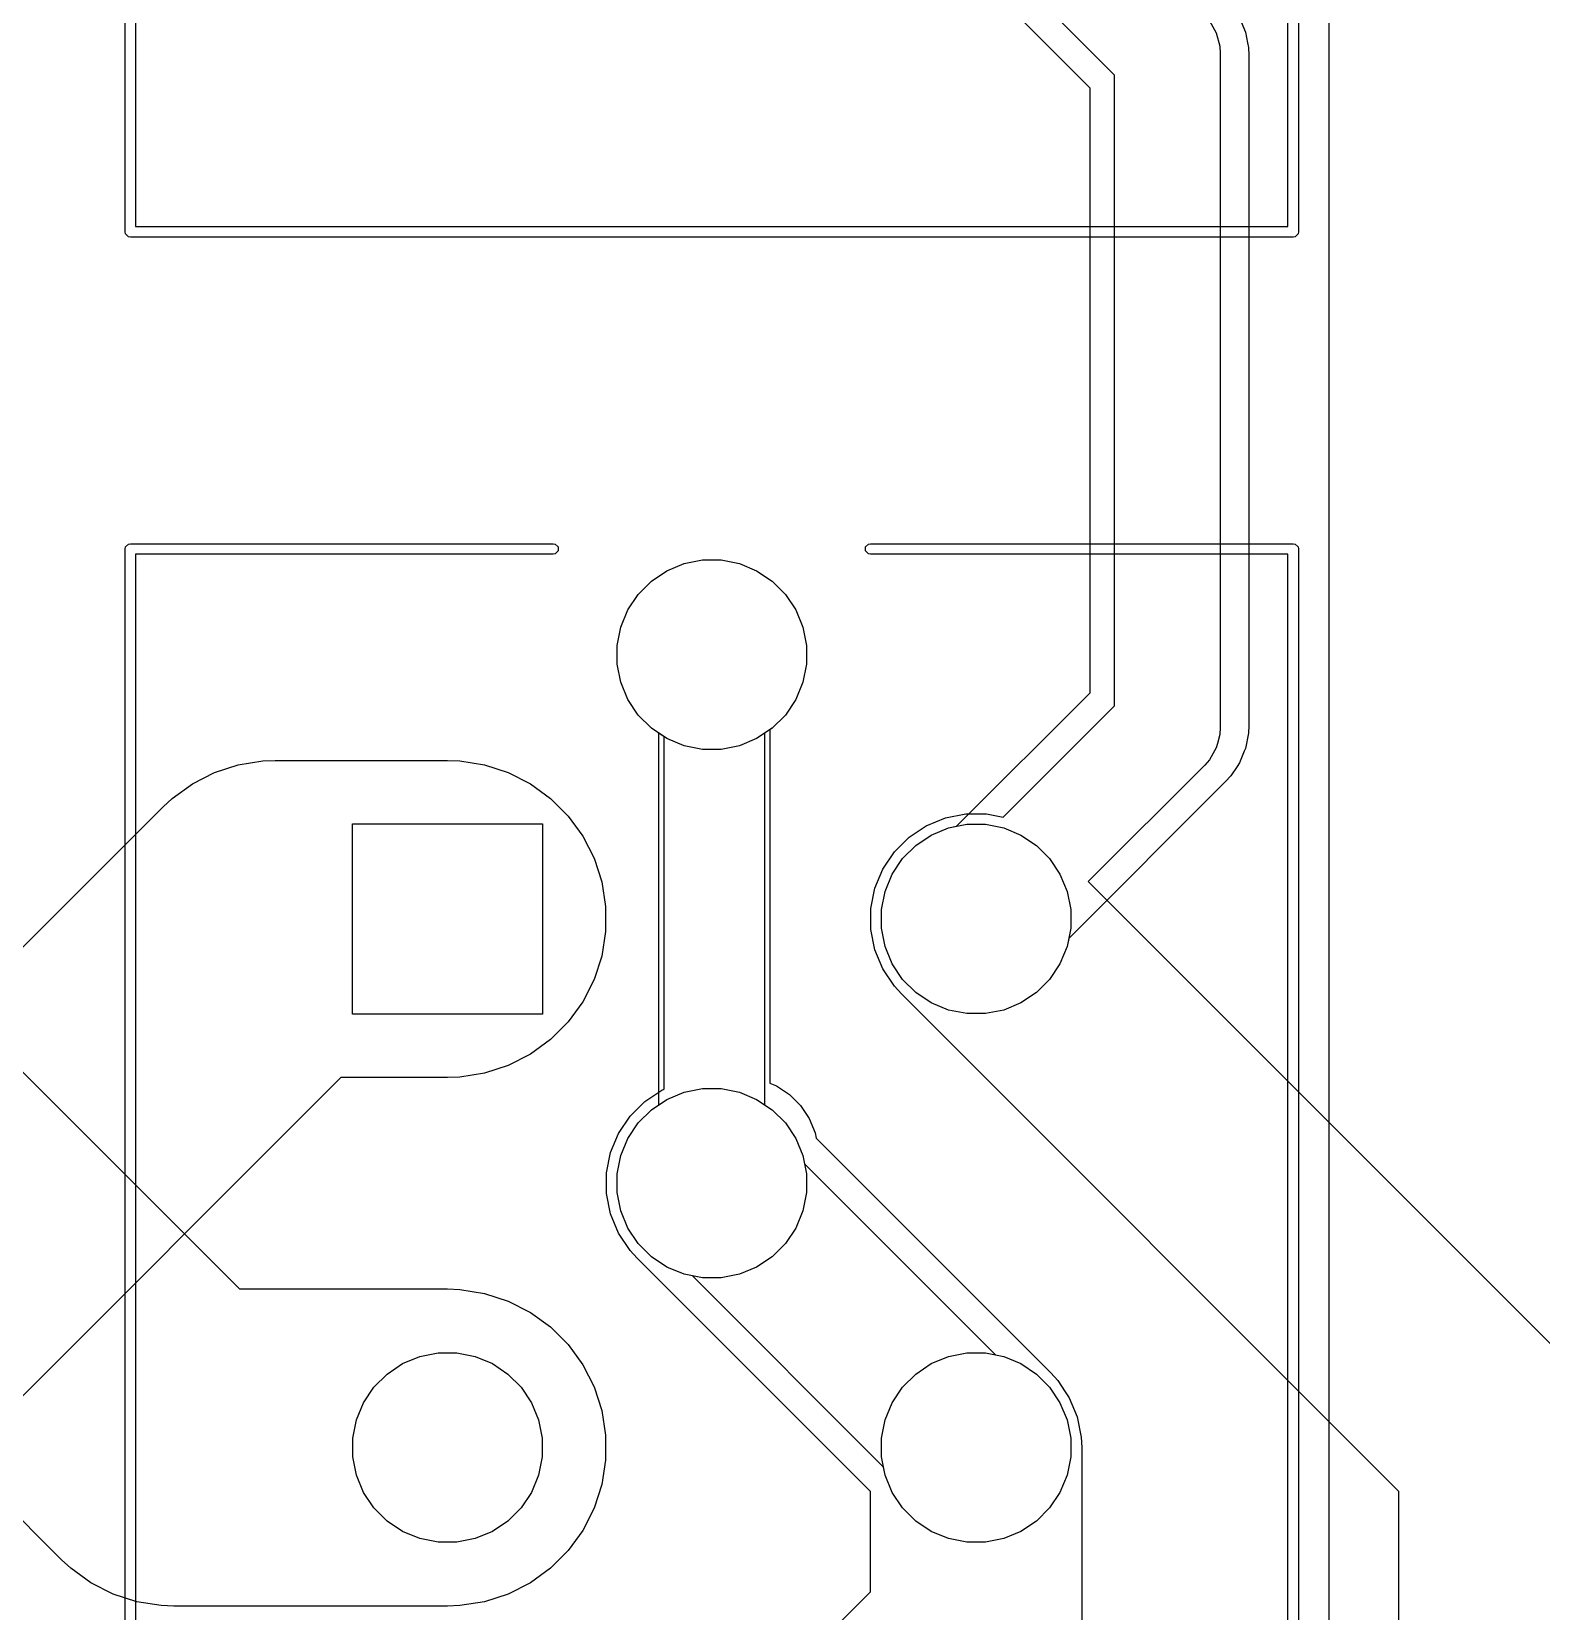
# Model space of a CAD drawing. Header units: inches. Extents: x 1.3 to 5.24, y -7.03 to -1.12.
# Drawn here: x 1.853 to 2.415, y -2.482 to -1.894 of the extents above; entities that cross this region are included whole.
import ezdxf

# ---------------------------------------------------------------- set-up
doc = ezdxf.new("R2010")
doc.units = ezdxf.units.IN
doc.header["$MEASUREMENT"] = 0
for name, color, linetype, true_color in [('B.Cu', 153, 'CONTINUOUS', 0x4d7fc4), ('B.Mask', 4, 'CONTINUOUS', 0x02ffee), ('F.Cu', 13, 'CONTINUOUS', 0xc83434), ('F.Mask', 201, 'CONTINUOUS', 0xd864ff), ('F.Silkscreen', 41, 'CONTINUOUS', 0xf2eda1), ('In1.Cu', 91, 'CONTINUOUS', 0x7fc87f), ('In2.Cu', 33, 'CONTINUOUS', 0xce7d2c)]:
    doc.layers.add(name, color=color, linetype=linetype, true_color=true_color)

msp = doc.modelspace()

# ---------------------------------------------------------------- linework, layer by layer
at = {"layer": 'B.Cu', "linetype": 'CONTINUOUS'}
for p, q in [((2.2563, -1.91012), (2.21149, -1.86532)), ((2.2916, -1.88999), (2.29417, -1.89444)), ((2.29417, -1.89444), (2.29417, -1.89444)), ((2.29417, -1.89444), (2.2955, -1.8994)), ((2.2955, -1.8994), (2.2955, -1.8994)), ((2.2955, -1.8994), (2.29567, -1.90197)), ((2.29567, -1.90197), (2.29567, -2.15315)), ((2.2563, -2.145), (2.2563, -1.91012)), ((2.0896, -2.09474), (2.09601, -2.09208)), ((2.09601, -2.09208), (2.10283, -2.09072)), ((2.10283, -2.09072), (2.10977, -2.09072)), ((2.10977, -2.09072), (2.11658, -2.09208)), ((2.11658, -2.09208), (2.123, -2.09474)), ((2.07891, -2.10351), (2.08382, -2.09859)), ((2.08382, -2.09859), (2.0896, -2.09474)), ((2.123, -2.09474), (2.12878, -2.09859)), ((2.12878, -2.09859), (2.13369, -2.10351)), ((2.07505, -2.10928), (2.07891, -2.10351)), ((2.13369, -2.10351), (2.13755, -2.10928)), ((2.07239, -2.1157), (2.07505, -2.10928)), ((2.13755, -2.10928), (2.14021, -2.1157)), ((2.07104, -2.12251), (2.07239, -2.1157)), ((2.14021, -2.1157), (2.14156, -2.12251)), ((2.07104, -2.12946), (2.07104, -2.12251)), ((2.14156, -2.12251), (2.14156, -2.12946)), ((2.07239, -2.13627), (2.07104, -2.12946)), ((2.14156, -2.12946), (2.14021, -2.13627)), ((2.07505, -2.14269), (2.07239, -2.13627)), ((2.14021, -2.13627), (2.13755, -2.14269)), ((2.07891, -2.14846), (2.07505, -2.14269)), ((2.13755, -2.14269), (2.13369, -2.14846)), ((2.21482, -2.18647), (2.2563, -2.145)), ((2.08382, -2.15337), (2.07891, -2.14846)), ((2.13369, -2.14846), (2.12878, -2.15337)), ((2.29567, -2.15315), (2.2955, -2.15572)), ((2.08661, -2.15524), (2.08382, -2.15337)), ((2.08661, -2.29358), (2.08661, -2.15524)), ((2.12878, -2.15337), (2.12598, -2.15524)), ((2.12598, -2.15524), (2.12598, -2.29358)), ((2.29461, -2.15906), (2.29417, -2.16068)), ((2.2955, -2.15572), (2.29461, -2.15906)), ((2.2955, -2.15572), (2.2955, -2.15572)), ((1.73268, -2.16451), (1.93037, -2.3622)), ((2.29417, -2.16068), (2.2916, -2.16513)), ((2.2899, -2.16707), (2.24648, -2.21049)), ((2.2916, -2.16513), (2.2899, -2.16707)), ((2.2916, -2.16513), (2.2916, -2.16513)), ((2.18617, -2.18969), (2.1933, -2.18673)), ((2.1933, -2.18673), (2.20087, -2.18523)), ((2.20087, -2.18523), (2.20858, -2.18523)), ((2.20858, -2.18523), (2.21482, -2.18647)), ((1.97244, -2.25984), (1.97244, -2.18898)), ((1.97244, -2.18898), (2.04331, -2.18898)), ((2.04331, -2.18898), (2.04331, -2.25984)), ((2.17429, -2.19943), (2.17975, -2.19398)), ((2.17975, -2.19398), (2.18617, -2.18969)), ((2.17, -2.20585), (2.17429, -2.19943)), ((2.16705, -2.21298), (2.17, -2.20585)), ((2.24648, -2.21049), (2.42941, -2.39342)), ((2.16554, -2.22055), (2.16705, -2.21298)), ((2.16554, -2.22827), (2.16554, -2.22055)), ((2.16705, -2.23584), (2.16554, -2.22827)), ((1.86415, -2.46302), (1.63186, -2.23073)), ((2.17, -2.24297), (2.16705, -2.23584)), ((2.17429, -2.24939), (2.17, -2.24297)), ((2.17689, -2.25225), (2.17429, -2.24939)), ((2.3622, -2.43757), (2.17689, -2.25225)), ((2.04331, -2.25984), (1.97244, -2.25984)), ((2.08382, -2.29544), (2.08661, -2.29358)), ((2.12598, -2.29358), (2.12878, -2.29544)), ((2.07505, -2.30613), (2.07891, -2.30036)), ((2.07891, -2.30036), (2.08382, -2.29544)), ((2.12878, -2.29544), (2.13369, -2.30036)), ((2.13369, -2.30036), (2.13755, -2.30613)), ((2.07239, -2.31255), (2.07505, -2.30613)), ((2.13755, -2.30613), (2.14021, -2.31255)), ((2.07104, -2.31936), (2.07239, -2.31255)), ((2.14021, -2.31255), (2.14081, -2.31559)), ((2.14081, -2.31559), (2.21197, -2.38675)), ((2.07104, -2.32631), (2.07104, -2.31936)), ((2.07239, -2.33312), (2.07104, -2.32631)), ((2.07505, -2.33954), (2.07239, -2.33312)), ((2.07891, -2.34531), (2.07505, -2.33954)), ((2.08382, -2.35022), (2.07891, -2.34531)), ((2.0896, -2.35408), (2.08382, -2.35022)), ((2.09601, -2.35674), (2.0896, -2.35408)), ((2.09905, -2.35735), (2.09601, -2.35674)), ((2.17021, -2.42851), (2.09905, -2.35735)), ((1.93037, -2.3622), (2.00787, -2.3622)), ((2.00787, -2.3622), (2.01251, -2.36239)), ((2.01251, -2.36239), (2.02166, -2.36384)), ((2.02166, -2.36384), (2.03047, -2.3667)), ((2.03047, -2.3667), (2.03873, -2.37091)), ((2.03873, -2.37091), (2.04623, -2.37635)), ((2.04623, -2.37635), (2.05278, -2.38291)), ((2.05278, -2.38291), (2.05823, -2.3904)), ((2.21197, -2.38675), (2.21501, -2.38735)), ((2.21501, -2.38735), (2.22143, -2.39001)), ((2.05823, -2.3904), (2.06243, -2.39866)), ((2.22143, -2.39001), (2.2272, -2.39387)), ((2.2272, -2.39387), (2.23211, -2.39878)), ((2.06243, -2.39866), (2.0653, -2.40747)), ((2.23211, -2.39878), (2.23597, -2.40456)), ((2.23597, -2.40456), (2.23863, -2.41097)), ((2.0653, -2.40747), (2.06675, -2.41663)), ((2.23863, -2.41097), (2.23999, -2.41779)), ((2.06675, -2.41663), (2.06675, -2.42589)), ((2.23999, -2.41779), (2.23999, -2.42473)), ((2.06675, -2.42589), (2.0653, -2.43505)), ((2.17082, -2.43155), (2.17021, -2.42851)), ((2.23999, -2.42473), (2.23863, -2.43155)), ((2.0653, -2.43505), (2.06243, -2.44386)), ((2.17348, -2.43796), (2.17082, -2.43155)), ((2.23863, -2.43155), (2.23597, -2.43796)), ((2.17733, -2.44374), (2.17348, -2.43796)), ((2.23597, -2.43796), (2.23211, -2.44374)), ((2.3622, -2.56243), (2.3622, -2.43757)), ((2.06243, -2.44386), (2.05823, -2.45212)), ((2.18225, -2.44865), (2.17733, -2.44374)), ((2.23211, -2.44374), (2.2272, -2.44865)), ((2.05823, -2.45212), (2.05278, -2.45961)), ((2.18802, -2.45251), (2.18225, -2.44865)), ((2.19444, -2.45517), (2.18802, -2.45251)), ((2.22143, -2.45251), (2.21501, -2.45517)), ((2.2272, -2.44865), (2.22143, -2.45251)), ((2.20125, -2.45652), (2.19444, -2.45517)), ((2.2082, -2.45652), (2.20125, -2.45652)), ((2.21501, -2.45517), (2.2082, -2.45652)), ((1.86755, -2.46617), (1.86415, -2.46302)), ((2.05278, -2.45961), (2.04623, -2.46617)), ((1.87505, -2.47161), (1.86755, -2.46617)), ((2.04623, -2.46617), (2.03873, -2.47161)), ((1.88331, -2.47582), (1.87505, -2.47161)), ((1.89212, -2.47868), (1.88331, -2.47582)), ((2.03047, -2.47582), (2.02166, -2.47868)), ((2.03873, -2.47161), (2.03047, -2.47582)), ((1.90127, -2.48013), (1.89212, -2.47868)), ((1.90591, -2.48031), (1.90127, -2.48013)), ((2.00787, -2.48031), (1.90591, -2.48031)), ((2.01251, -2.48013), (2.00787, -2.48031)), ((2.02166, -2.47868), (2.01251, -2.48013))]:
    msp.add_line(p, q, dxfattribs=at)
at = {"layer": 'B.Mask', "linetype": 'CONTINUOUS'}
for p, q in [((2.0896, -2.09474), (2.09601, -2.09208)), ((2.09601, -2.09208), (2.10283, -2.09072)), ((2.10283, -2.09072), (2.10977, -2.09072)), ((2.10977, -2.09072), (2.11658, -2.09208)), ((2.11658, -2.09208), (2.123, -2.09474)), ((2.07891, -2.10351), (2.08382, -2.09859)), ((2.08382, -2.09859), (2.0896, -2.09474)), ((2.123, -2.09474), (2.12878, -2.09859)), ((2.12878, -2.09859), (2.13369, -2.10351)), ((2.07505, -2.10928), (2.07891, -2.10351)), ((2.13369, -2.10351), (2.13755, -2.10928)), ((2.07239, -2.1157), (2.07505, -2.10928)), ((2.13755, -2.10928), (2.14021, -2.1157)), ((2.07104, -2.12251), (2.07239, -2.1157)), ((2.14021, -2.1157), (2.14156, -2.12251)), ((2.07104, -2.12946), (2.07104, -2.12251)), ((2.14156, -2.12251), (2.14156, -2.12946)), ((2.07239, -2.13627), (2.07104, -2.12946)), ((2.14156, -2.12946), (2.14021, -2.13627)), ((2.07505, -2.14269), (2.07239, -2.13627)), ((2.14021, -2.13627), (2.13755, -2.14269)), ((2.07891, -2.14846), (2.07505, -2.14269)), ((2.13755, -2.14269), (2.13369, -2.14846)), ((2.08382, -2.15337), (2.07891, -2.14846)), ((2.13369, -2.14846), (2.12878, -2.15337)), ((2.0896, -2.15723), (2.08382, -2.15337)), ((2.09601, -2.15989), (2.0896, -2.15723)), ((2.123, -2.15723), (2.11658, -2.15989)), ((2.12878, -2.15337), (2.123, -2.15723)), ((2.10283, -2.16125), (2.09601, -2.15989)), ((2.10977, -2.16125), (2.10283, -2.16125)), ((2.11658, -2.15989), (2.10977, -2.16125)), ((1.97244, -2.25984), (1.97244, -2.18898)), ((1.97244, -2.18898), (2.04331, -2.18898)), ((2.04331, -2.18898), (2.04331, -2.25984)), ((2.18225, -2.19702), (2.18802, -2.19316)), ((2.18802, -2.19316), (2.19444, -2.1905)), ((2.19444, -2.1905), (2.20125, -2.18915)), ((2.20125, -2.18915), (2.2082, -2.18915)), ((2.2082, -2.18915), (2.21501, -2.1905)), ((2.21501, -2.1905), (2.22143, -2.19316)), ((2.22143, -2.19316), (2.2272, -2.19702)), ((2.17733, -2.20193), (2.18225, -2.19702)), ((2.2272, -2.19702), (2.23211, -2.20193)), ((2.17348, -2.20771), (2.17733, -2.20193)), ((2.23211, -2.20193), (2.23597, -2.20771)), ((2.17082, -2.21412), (2.17348, -2.20771)), ((2.23597, -2.20771), (2.23863, -2.21412)), ((2.16946, -2.22094), (2.17082, -2.21412)), ((2.23863, -2.21412), (2.23999, -2.22094)), ((2.16946, -2.22788), (2.16946, -2.22094)), ((2.23999, -2.22094), (2.23999, -2.22788)), ((2.17082, -2.2347), (2.16946, -2.22788)), ((2.23999, -2.22788), (2.23863, -2.2347)), ((2.17348, -2.24111), (2.17082, -2.2347)), ((2.23863, -2.2347), (2.23597, -2.24111)), ((2.17733, -2.24689), (2.17348, -2.24111)), ((2.23597, -2.24111), (2.23211, -2.24689)), ((2.18225, -2.2518), (2.17733, -2.24689)), ((2.23211, -2.24689), (2.2272, -2.2518)), ((2.18802, -2.25566), (2.18225, -2.2518)), ((2.2272, -2.2518), (2.22143, -2.25566)), ((2.19444, -2.25832), (2.18802, -2.25566)), ((2.20125, -2.25967), (2.19444, -2.25832)), ((2.21501, -2.25832), (2.2082, -2.25967)), ((2.22143, -2.25566), (2.21501, -2.25832)), ((2.04331, -2.25984), (1.97244, -2.25984)), ((2.2082, -2.25967), (2.20125, -2.25967)), ((2.09601, -2.28893), (2.10283, -2.28757)), ((2.10283, -2.28757), (2.10977, -2.28757)), ((2.10977, -2.28757), (2.11658, -2.28893)), ((2.08382, -2.29544), (2.0896, -2.29159)), ((2.0896, -2.29159), (2.09601, -2.28893)), ((2.11658, -2.28893), (2.123, -2.29159)), ((2.123, -2.29159), (2.12878, -2.29544)), ((2.07505, -2.30613), (2.07891, -2.30036)), ((2.07891, -2.30036), (2.08382, -2.29544)), ((2.12878, -2.29544), (2.13369, -2.30036)), ((2.13369, -2.30036), (2.13755, -2.30613)), ((2.07239, -2.31255), (2.07505, -2.30613)), ((2.13755, -2.30613), (2.14021, -2.31255)), ((2.07104, -2.31936), (2.07239, -2.31255)), ((2.14021, -2.31255), (2.14156, -2.31936)), ((2.07104, -2.32631), (2.07104, -2.31936)), ((2.14156, -2.31936), (2.14156, -2.32631)), ((2.07239, -2.33312), (2.07104, -2.32631)), ((2.14156, -2.32631), (2.14021, -2.33312)), ((2.07505, -2.33954), (2.07239, -2.33312)), ((2.14021, -2.33312), (2.13755, -2.33954)), ((2.07891, -2.34531), (2.07505, -2.33954)), ((2.13755, -2.33954), (2.13369, -2.34531)), ((2.08382, -2.35022), (2.07891, -2.34531)), ((2.13369, -2.34531), (2.12878, -2.35022)), ((2.0896, -2.35408), (2.08382, -2.35022)), ((2.12878, -2.35022), (2.123, -2.35408)), ((2.09601, -2.35674), (2.0896, -2.35408)), ((2.10283, -2.3581), (2.09601, -2.35674)), ((2.10977, -2.3581), (2.10283, -2.3581)), ((2.11658, -2.35674), (2.10977, -2.3581)), ((2.123, -2.35408), (2.11658, -2.35674)), ((1.99117, -2.39001), (1.99759, -2.38735)), ((1.99759, -2.38735), (2.0044, -2.386)), ((2.0044, -2.386), (2.01135, -2.386)), ((2.01135, -2.386), (2.01816, -2.38735)), ((2.01816, -2.38735), (2.02458, -2.39001)), ((2.18802, -2.39001), (2.19444, -2.38735)), ((2.19444, -2.38735), (2.20125, -2.386)), ((2.20125, -2.386), (2.2082, -2.386)), ((2.2082, -2.386), (2.21501, -2.38735)), ((2.21501, -2.38735), (2.22143, -2.39001)), ((1.98048, -2.39878), (1.9854, -2.39387)), ((1.9854, -2.39387), (1.99117, -2.39001)), ((2.02458, -2.39001), (2.03035, -2.39387)), ((2.03035, -2.39387), (2.03526, -2.39878)), ((2.17733, -2.39878), (2.18225, -2.39387)), ((2.18225, -2.39387), (2.18802, -2.39001)), ((2.22143, -2.39001), (2.2272, -2.39387)), ((2.2272, -2.39387), (2.23211, -2.39878)), ((1.97662, -2.40456), (1.98048, -2.39878)), ((2.03526, -2.39878), (2.03912, -2.40456)), ((2.17348, -2.40456), (2.17733, -2.39878)), ((2.23211, -2.39878), (2.23597, -2.40456)), ((1.97397, -2.41097), (1.97662, -2.40456)), ((2.03912, -2.40456), (2.04178, -2.41097)), ((2.17082, -2.41097), (2.17348, -2.40456)), ((2.23597, -2.40456), (2.23863, -2.41097)), ((1.97261, -2.41779), (1.97397, -2.41097)), ((2.04178, -2.41097), (2.04314, -2.41779)), ((2.16946, -2.41779), (2.17082, -2.41097)), ((2.23863, -2.41097), (2.23999, -2.41779)), ((1.97261, -2.42473), (1.97261, -2.41779)), ((2.04314, -2.41779), (2.04314, -2.42473)), ((2.16946, -2.42473), (2.16946, -2.41779)), ((2.23999, -2.41779), (2.23999, -2.42473)), ((1.97397, -2.43155), (1.97261, -2.42473)), ((2.04314, -2.42473), (2.04178, -2.43155)), ((2.17082, -2.43155), (2.16946, -2.42473)), ((2.23999, -2.42473), (2.23863, -2.43155)), ((1.97662, -2.43796), (1.97397, -2.43155)), ((2.04178, -2.43155), (2.03912, -2.43796)), ((2.17348, -2.43796), (2.17082, -2.43155)), ((2.23863, -2.43155), (2.23597, -2.43796)), ((1.98048, -2.44374), (1.97662, -2.43796)), ((2.03912, -2.43796), (2.03526, -2.44374)), ((2.17733, -2.44374), (2.17348, -2.43796)), ((2.23597, -2.43796), (2.23211, -2.44374)), ((1.9854, -2.44865), (1.98048, -2.44374)), ((2.03526, -2.44374), (2.03035, -2.44865)), ((2.18225, -2.44865), (2.17733, -2.44374)), ((2.23211, -2.44374), (2.2272, -2.44865)), ((1.99117, -2.45251), (1.9854, -2.44865)), ((1.99759, -2.45517), (1.99117, -2.45251)), ((2.02458, -2.45251), (2.01816, -2.45517)), ((2.03035, -2.44865), (2.02458, -2.45251)), ((2.18802, -2.45251), (2.18225, -2.44865)), ((2.19444, -2.45517), (2.18802, -2.45251)), ((2.22143, -2.45251), (2.21501, -2.45517)), ((2.2272, -2.44865), (2.22143, -2.45251)), ((2.0044, -2.45652), (1.99759, -2.45517)), ((2.01135, -2.45652), (2.0044, -2.45652)), ((2.01816, -2.45517), (2.01135, -2.45652)), ((2.20125, -2.45652), (2.19444, -2.45517)), ((2.2082, -2.45652), (2.20125, -2.45652)), ((2.21501, -2.45517), (2.2082, -2.45652))]:
    msp.add_line(p, q, dxfattribs=at)
at = {"layer": 'F.Cu', "linetype": 'CONTINUOUS'}
for p, q in [((2.33622, -2.74449), (2.33622, -1.84887)), ((2.24724, -1.91499), (2.19748, -1.86522)), ((2.30281, -1.88884), (2.30503, -1.89418)), ((2.30503, -1.89418), (2.30582, -1.89817)), ((2.30582, -1.89817), (2.30616, -1.89986)), ((2.30616, -1.89986), (2.3063, -1.90276)), ((2.3063, -1.90276), (2.3063, -2.00945)), ((2.24724, -2.00945), (2.24724, -1.91499)), ((2.24724, -2.14013), (2.24724, -2.00945)), ((2.3063, -2.00945), (2.3063, -2.15236)), ((2.0896, -2.09474), (2.09601, -2.09208)), ((2.09601, -2.09208), (2.10283, -2.09072)), ((2.10283, -2.09072), (2.10977, -2.09072)), ((2.10977, -2.09072), (2.11658, -2.09208)), ((2.11658, -2.09208), (2.123, -2.09474)), ((2.07891, -2.10351), (2.08382, -2.09859)), ((2.08382, -2.09859), (2.0896, -2.09474)), ((2.123, -2.09474), (2.12878, -2.09859)), ((2.12878, -2.09859), (2.13369, -2.10351)), ((2.07505, -2.10928), (2.07891, -2.10351)), ((2.13369, -2.10351), (2.13755, -2.10928)), ((2.07239, -2.1157), (2.07505, -2.10928)), ((2.13755, -2.10928), (2.14021, -2.1157)), ((2.07104, -2.12251), (2.07239, -2.1157)), ((2.14021, -2.1157), (2.14156, -2.12251)), ((2.07104, -2.12946), (2.07104, -2.12251)), ((2.14156, -2.12251), (2.14156, -2.12946)), ((2.07239, -2.13627), (2.07104, -2.12946)), ((2.14156, -2.12946), (2.14021, -2.13627)), ((2.07505, -2.14269), (2.07239, -2.13627)), ((2.14021, -2.13627), (2.13755, -2.14269)), ((2.19748, -2.1899), (2.24724, -2.14013)), ((2.07891, -2.14846), (2.07505, -2.14269)), ((2.13755, -2.14269), (2.13369, -2.14846)), ((2.08382, -2.15337), (2.07891, -2.14846)), ((2.13369, -2.14846), (2.12878, -2.15337)), ((2.3063, -2.15236), (2.30616, -2.15526)), ((2.08858, -2.15656), (2.08382, -2.15337)), ((2.08858, -2.23189), (2.08858, -2.15656)), ((2.12878, -2.15337), (2.12795, -2.15393)), ((2.12795, -2.15393), (2.12795, -2.23189)), ((2.30616, -2.15526), (2.30503, -2.16093)), ((2.30462, -2.16192), (2.30281, -2.16628)), ((2.30503, -2.16093), (2.30462, -2.16192)), ((1.91284, -2.17406), (1.9211, -2.16985)), ((1.9211, -2.16985), (1.92991, -2.16699)), ((1.92991, -2.16699), (1.93907, -2.16554)), ((1.93907, -2.16554), (1.9437, -2.16535)), ((1.9437, -2.16535), (2.00787, -2.16535)), ((2.00787, -2.16535), (2.01251, -2.16554)), ((2.01251, -2.16554), (2.02166, -2.16699)), ((2.02166, -2.16699), (2.03047, -2.16985)), ((2.03047, -2.16985), (2.03873, -2.17406)), ((2.30191, -2.16763), (2.2996, -2.17109)), ((2.30281, -2.16628), (2.30191, -2.16763)), ((1.90535, -2.1795), (1.91284, -2.17406)), ((2.03873, -2.17406), (2.04623, -2.1795)), ((2.29765, -2.17324), (2.23924, -2.23166)), ((2.2996, -2.17109), (2.29765, -2.17324)), ((1.69896, -2.38563), (1.90194, -2.18265)), ((1.90194, -2.18265), (1.90535, -2.1795)), ((2.04623, -2.1795), (2.05278, -2.18606)), ((2.05278, -2.18606), (2.05823, -2.19355)), ((2.05823, -2.19355), (2.06243, -2.20181)), ((2.18225, -2.19702), (2.18802, -2.19316)), ((2.18802, -2.19316), (2.19444, -2.1905)), ((2.19444, -2.1905), (2.19748, -2.1899)), ((2.17733, -2.20193), (2.18225, -2.19702)), ((2.06243, -2.20181), (2.0653, -2.21062)), ((2.17348, -2.20771), (2.17733, -2.20193)), ((2.0653, -2.21062), (2.06675, -2.21978)), ((2.17082, -2.21412), (2.17348, -2.20771)), ((2.16946, -2.22094), (2.17082, -2.21412)), ((2.06675, -2.21978), (2.06675, -2.22904)), ((2.16946, -2.22788), (2.16946, -2.22094)), ((2.06675, -2.22904), (2.0653, -2.2382)), ((2.17082, -2.2347), (2.16946, -2.22788)), ((2.08858, -2.28776), (2.08858, -2.23189)), ((2.12795, -2.23189), (2.12795, -2.28552)), ((2.17348, -2.24111), (2.17082, -2.2347)), ((2.23863, -2.2347), (2.23597, -2.24111)), ((2.23924, -2.23166), (2.23863, -2.2347)), ((2.0653, -2.2382), (2.06243, -2.24701)), ((2.17733, -2.24689), (2.17348, -2.24111)), ((2.23597, -2.24111), (2.23211, -2.24689)), ((2.06243, -2.24701), (2.05823, -2.25527)), ((2.18225, -2.2518), (2.17733, -2.24689)), ((2.23211, -2.24689), (2.2272, -2.2518)), ((2.18802, -2.25566), (2.18225, -2.2518)), ((2.2272, -2.2518), (2.22143, -2.25566)), ((2.05823, -2.25527), (2.05278, -2.26276)), ((2.19444, -2.25832), (2.18802, -2.25566)), ((2.20125, -2.25967), (2.19444, -2.25832)), ((2.21501, -2.25832), (2.2082, -2.25967)), ((2.22143, -2.25566), (2.21501, -2.25832)), ((2.05278, -2.26276), (2.04623, -2.26932)), ((2.2082, -2.25967), (2.20125, -2.25967)), ((2.04623, -2.26932), (2.03873, -2.27476)), ((2.03873, -2.27476), (2.03047, -2.27897)), ((2.02166, -2.28183), (2.01251, -2.28328)), ((2.03047, -2.27897), (2.02166, -2.28183)), ((1.96816, -2.28346), (1.79094, -2.46068)), ((2.00787, -2.28346), (1.96816, -2.28346)), ((2.01251, -2.28328), (2.00787, -2.28346)), ((2.08132, -2.2924), (2.08774, -2.28811)), ((2.08774, -2.28811), (2.08858, -2.28776)), ((2.12795, -2.28552), (2.13045, -2.28656)), ((2.13045, -2.28656), (2.13527, -2.28977)), ((2.07587, -2.29786), (2.08132, -2.2924)), ((2.13527, -2.28977), (2.13936, -2.29387)), ((2.13936, -2.29387), (2.14258, -2.29868)), ((2.07158, -2.30428), (2.07587, -2.29786)), ((2.14258, -2.29868), (2.14479, -2.30403)), ((2.06862, -2.31141), (2.07158, -2.30428)), ((2.14479, -2.30403), (2.14519, -2.30605)), ((2.14519, -2.30605), (2.18906, -2.34992)), ((2.06712, -2.31898), (2.06862, -2.31141)), ((2.06712, -2.32669), (2.06712, -2.31898)), ((2.06862, -2.33426), (2.06712, -2.32669)), ((2.07158, -2.34139), (2.06862, -2.33426)), ((2.07587, -2.34781), (2.07158, -2.34139)), ((2.07846, -2.35067), (2.07587, -2.34781)), ((2.13338, -2.40559), (2.07846, -2.35067)), ((2.18906, -2.34992), (2.23256, -2.39342)), ((1.99117, -2.39001), (1.99759, -2.38735)), ((1.99759, -2.38735), (2.0044, -2.386)), ((2.0044, -2.386), (2.01135, -2.386)), ((2.01135, -2.386), (2.01816, -2.38735)), ((2.01816, -2.38735), (2.02458, -2.39001)), ((1.98048, -2.39878), (1.9854, -2.39387)), ((1.9854, -2.39387), (1.99117, -2.39001)), ((2.02458, -2.39001), (2.03035, -2.39387)), ((2.03035, -2.39387), (2.03526, -2.39878)), ((2.23256, -2.39342), (2.23516, -2.39628)), ((1.97662, -2.40456), (1.98048, -2.39878)), ((2.03526, -2.39878), (2.03912, -2.40456)), ((2.23516, -2.39628), (2.23794, -2.40045)), ((1.97397, -2.41097), (1.97662, -2.40456)), ((2.03912, -2.40456), (2.04178, -2.41097)), ((2.16535, -2.43757), (2.13338, -2.40559)), ((2.23794, -2.40045), (2.23945, -2.4027)), ((2.23945, -2.4027), (2.2424, -2.40983)), ((1.97261, -2.41779), (1.97397, -2.41097)), ((2.04178, -2.41097), (2.04314, -2.41779)), ((2.2424, -2.40983), (2.2439, -2.4174)), ((1.97261, -2.42473), (1.97261, -2.41779)), ((2.04314, -2.41779), (2.04314, -2.42473)), ((2.2439, -2.4174), (2.24409, -2.42126)), ((2.24409, -2.42126), (2.24409, -2.49134)), ((1.97397, -2.43155), (1.97261, -2.42473)), ((2.04314, -2.42473), (2.04178, -2.43155)), ((1.97662, -2.43796), (1.97397, -2.43155)), ((2.04178, -2.43155), (2.03912, -2.43796)), ((1.98048, -2.44374), (1.97662, -2.43796)), ((2.03912, -2.43796), (2.03526, -2.44374)), ((2.16535, -2.47503), (2.16535, -2.43757)), ((1.9854, -2.44865), (1.98048, -2.44374)), ((2.03526, -2.44374), (2.03035, -2.44865)), ((1.99117, -2.45251), (1.9854, -2.44865)), ((1.99759, -2.45517), (1.99117, -2.45251)), ((2.02458, -2.45251), (2.01816, -2.45517)), ((2.03035, -2.44865), (2.02458, -2.45251)), ((2.0044, -2.45652), (1.99759, -2.45517)), ((2.01135, -2.45652), (2.0044, -2.45652)), ((2.01816, -2.45517), (2.01135, -2.45652)), ((1.96204, -2.67835), (2.16535, -2.47503))]:
    msp.add_line(p, q, dxfattribs=at)
at = {"layer": 'F.Mask', "linetype": 'CONTINUOUS'}
for p, q in [((2.0896, -2.09474), (2.09601, -2.09208)), ((2.09601, -2.09208), (2.10283, -2.09072)), ((2.10283, -2.09072), (2.10977, -2.09072)), ((2.10977, -2.09072), (2.11658, -2.09208)), ((2.11658, -2.09208), (2.123, -2.09474)), ((2.07891, -2.10351), (2.08382, -2.09859)), ((2.08382, -2.09859), (2.0896, -2.09474)), ((2.123, -2.09474), (2.12878, -2.09859)), ((2.12878, -2.09859), (2.13369, -2.10351)), ((2.07505, -2.10928), (2.07891, -2.10351)), ((2.13369, -2.10351), (2.13755, -2.10928)), ((2.07239, -2.1157), (2.07505, -2.10928)), ((2.13755, -2.10928), (2.14021, -2.1157)), ((2.07104, -2.12251), (2.07239, -2.1157)), ((2.14021, -2.1157), (2.14156, -2.12251)), ((2.07104, -2.12946), (2.07104, -2.12251)), ((2.14156, -2.12251), (2.14156, -2.12946)), ((2.07239, -2.13627), (2.07104, -2.12946)), ((2.14156, -2.12946), (2.14021, -2.13627)), ((2.07505, -2.14269), (2.07239, -2.13627)), ((2.14021, -2.13627), (2.13755, -2.14269)), ((2.07891, -2.14846), (2.07505, -2.14269)), ((2.13755, -2.14269), (2.13369, -2.14846)), ((2.08382, -2.15337), (2.07891, -2.14846)), ((2.13369, -2.14846), (2.12878, -2.15337)), ((2.0896, -2.15723), (2.08382, -2.15337)), ((2.09601, -2.15989), (2.0896, -2.15723)), ((2.123, -2.15723), (2.11658, -2.15989)), ((2.12878, -2.15337), (2.123, -2.15723)), ((2.10283, -2.16125), (2.09601, -2.15989)), ((2.10977, -2.16125), (2.10283, -2.16125)), ((2.11658, -2.15989), (2.10977, -2.16125)), ((1.97244, -2.25984), (1.97244, -2.18898)), ((1.97244, -2.18898), (2.04331, -2.18898)), ((2.04331, -2.18898), (2.04331, -2.25984)), ((2.18225, -2.19702), (2.18802, -2.19316)), ((2.18802, -2.19316), (2.19444, -2.1905)), ((2.19444, -2.1905), (2.20125, -2.18915)), ((2.20125, -2.18915), (2.2082, -2.18915)), ((2.2082, -2.18915), (2.21501, -2.1905)), ((2.21501, -2.1905), (2.22143, -2.19316)), ((2.22143, -2.19316), (2.2272, -2.19702)), ((2.17733, -2.20193), (2.18225, -2.19702)), ((2.2272, -2.19702), (2.23211, -2.20193)), ((2.17348, -2.20771), (2.17733, -2.20193)), ((2.23211, -2.20193), (2.23597, -2.20771)), ((2.17082, -2.21412), (2.17348, -2.20771)), ((2.23597, -2.20771), (2.23863, -2.21412)), ((2.16946, -2.22094), (2.17082, -2.21412)), ((2.23863, -2.21412), (2.23999, -2.22094)), ((2.16946, -2.22788), (2.16946, -2.22094)), ((2.23999, -2.22094), (2.23999, -2.22788)), ((2.17082, -2.2347), (2.16946, -2.22788)), ((2.23999, -2.22788), (2.23863, -2.2347)), ((2.17348, -2.24111), (2.17082, -2.2347)), ((2.23863, -2.2347), (2.23597, -2.24111)), ((2.17733, -2.24689), (2.17348, -2.24111)), ((2.23597, -2.24111), (2.23211, -2.24689)), ((2.18225, -2.2518), (2.17733, -2.24689)), ((2.23211, -2.24689), (2.2272, -2.2518)), ((2.18802, -2.25566), (2.18225, -2.2518)), ((2.2272, -2.2518), (2.22143, -2.25566)), ((2.19444, -2.25832), (2.18802, -2.25566)), ((2.20125, -2.25967), (2.19444, -2.25832)), ((2.21501, -2.25832), (2.2082, -2.25967)), ((2.22143, -2.25566), (2.21501, -2.25832)), ((2.04331, -2.25984), (1.97244, -2.25984)), ((2.2082, -2.25967), (2.20125, -2.25967)), ((2.09601, -2.28893), (2.10283, -2.28757)), ((2.10283, -2.28757), (2.10977, -2.28757)), ((2.10977, -2.28757), (2.11658, -2.28893)), ((2.08382, -2.29544), (2.0896, -2.29159)), ((2.0896, -2.29159), (2.09601, -2.28893)), ((2.11658, -2.28893), (2.123, -2.29159)), ((2.123, -2.29159), (2.12878, -2.29544)), ((2.07505, -2.30613), (2.07891, -2.30036)), ((2.07891, -2.30036), (2.08382, -2.29544)), ((2.12878, -2.29544), (2.13369, -2.30036)), ((2.13369, -2.30036), (2.13755, -2.30613)), ((2.07239, -2.31255), (2.07505, -2.30613)), ((2.13755, -2.30613), (2.14021, -2.31255)), ((2.07104, -2.31936), (2.07239, -2.31255)), ((2.14021, -2.31255), (2.14156, -2.31936)), ((2.07104, -2.32631), (2.07104, -2.31936)), ((2.14156, -2.31936), (2.14156, -2.32631)), ((2.07239, -2.33312), (2.07104, -2.32631)), ((2.14156, -2.32631), (2.14021, -2.33312)), ((2.07505, -2.33954), (2.07239, -2.33312)), ((2.14021, -2.33312), (2.13755, -2.33954)), ((2.07891, -2.34531), (2.07505, -2.33954)), ((2.13755, -2.33954), (2.13369, -2.34531)), ((2.08382, -2.35022), (2.07891, -2.34531)), ((2.13369, -2.34531), (2.12878, -2.35022)), ((2.0896, -2.35408), (2.08382, -2.35022)), ((2.12878, -2.35022), (2.123, -2.35408)), ((2.09601, -2.35674), (2.0896, -2.35408)), ((2.10283, -2.3581), (2.09601, -2.35674)), ((2.10977, -2.3581), (2.10283, -2.3581)), ((2.11658, -2.35674), (2.10977, -2.3581)), ((2.123, -2.35408), (2.11658, -2.35674)), ((1.99117, -2.39001), (1.99759, -2.38735)), ((1.99759, -2.38735), (2.0044, -2.386)), ((2.0044, -2.386), (2.01135, -2.386)), ((2.01135, -2.386), (2.01816, -2.38735)), ((2.01816, -2.38735), (2.02458, -2.39001)), ((2.18802, -2.39001), (2.19444, -2.38735)), ((2.19444, -2.38735), (2.20125, -2.386)), ((2.20125, -2.386), (2.2082, -2.386)), ((2.2082, -2.386), (2.21501, -2.38735)), ((2.21501, -2.38735), (2.22143, -2.39001)), ((1.98048, -2.39878), (1.9854, -2.39387)), ((1.9854, -2.39387), (1.99117, -2.39001)), ((2.02458, -2.39001), (2.03035, -2.39387)), ((2.03035, -2.39387), (2.03526, -2.39878)), ((2.17733, -2.39878), (2.18225, -2.39387)), ((2.18225, -2.39387), (2.18802, -2.39001)), ((2.22143, -2.39001), (2.2272, -2.39387)), ((2.2272, -2.39387), (2.23211, -2.39878)), ((1.97662, -2.40456), (1.98048, -2.39878)), ((2.03526, -2.39878), (2.03912, -2.40456)), ((2.17348, -2.40456), (2.17733, -2.39878)), ((2.23211, -2.39878), (2.23597, -2.40456)), ((1.97397, -2.41097), (1.97662, -2.40456)), ((2.03912, -2.40456), (2.04178, -2.41097)), ((2.17082, -2.41097), (2.17348, -2.40456)), ((2.23597, -2.40456), (2.23863, -2.41097)), ((1.97261, -2.41779), (1.97397, -2.41097)), ((2.04178, -2.41097), (2.04314, -2.41779)), ((2.16946, -2.41779), (2.17082, -2.41097)), ((2.23863, -2.41097), (2.23999, -2.41779)), ((1.97261, -2.42473), (1.97261, -2.41779)), ((2.04314, -2.41779), (2.04314, -2.42473)), ((2.16946, -2.42473), (2.16946, -2.41779)), ((2.23999, -2.41779), (2.23999, -2.42473)), ((1.97397, -2.43155), (1.97261, -2.42473)), ((2.04314, -2.42473), (2.04178, -2.43155)), ((2.17082, -2.43155), (2.16946, -2.42473)), ((2.23999, -2.42473), (2.23863, -2.43155)), ((1.97662, -2.43796), (1.97397, -2.43155)), ((2.04178, -2.43155), (2.03912, -2.43796)), ((2.17348, -2.43796), (2.17082, -2.43155)), ((2.23863, -2.43155), (2.23597, -2.43796)), ((1.98048, -2.44374), (1.97662, -2.43796)), ((2.03912, -2.43796), (2.03526, -2.44374)), ((2.17733, -2.44374), (2.17348, -2.43796)), ((2.23597, -2.43796), (2.23211, -2.44374)), ((1.9854, -2.44865), (1.98048, -2.44374)), ((2.03526, -2.44374), (2.03035, -2.44865)), ((2.18225, -2.44865), (2.17733, -2.44374)), ((2.23211, -2.44374), (2.2272, -2.44865)), ((1.99117, -2.45251), (1.9854, -2.44865)), ((1.99759, -2.45517), (1.99117, -2.45251)), ((2.02458, -2.45251), (2.01816, -2.45517)), ((2.03035, -2.44865), (2.02458, -2.45251)), ((2.18802, -2.45251), (2.18225, -2.44865)), ((2.19444, -2.45517), (2.18802, -2.45251)), ((2.22143, -2.45251), (2.21501, -2.45517)), ((2.2272, -2.44865), (2.22143, -2.45251)), ((2.0044, -2.45652), (1.99759, -2.45517)), ((2.01135, -2.45652), (2.0044, -2.45652)), ((2.01816, -2.45517), (2.01135, -2.45652)), ((2.20125, -2.45652), (2.19444, -2.45517)), ((2.2082, -2.45652), (2.20125, -2.45652)), ((2.21501, -2.45517), (2.2082, -2.45652))]:
    msp.add_line(p, q, dxfattribs=at)
at = {"layer": 'F.Silkscreen', "linetype": 'CONTINUOUS'}
for p, q in [((1.8878, -1.9685), (1.8878, -1.49606)), ((1.89173, -1.49803), (1.89173, -1.96654)), ((2.32087, -1.96654), (2.32087, -1.49803)), ((2.3248, -1.49606), (2.3248, -1.9685)), ((1.88795, -1.96926), (1.8878, -1.9685)), ((1.88901, -1.97032), (1.88795, -1.96926)), ((1.88976, -1.97047), (1.88901, -1.97032)), ((2.32283, -1.97047), (1.88976, -1.97047)), ((1.89173, -1.96654), (2.32087, -1.96654)), ((2.32359, -1.97032), (2.32283, -1.97047)), ((2.32465, -1.96926), (2.32359, -1.97032)), ((2.3248, -1.9685), (2.32465, -1.96926)), ((1.8878, -2.08661), (1.88795, -2.08586)), ((1.8878, -2.55906), (1.8878, -2.08661)), ((1.88795, -2.08586), (1.88901, -2.0848)), ((1.88901, -2.0848), (1.88976, -2.08465)), ((1.88976, -2.08465), (2.04724, -2.08465)), ((2.04724, -2.08465), (2.048, -2.0848)), ((2.048, -2.08843), (2.04724, -2.08858)), ((2.048, -2.0848), (2.04906, -2.08586)), ((2.04906, -2.08737), (2.048, -2.08843)), ((2.04906, -2.08586), (2.04906, -2.08737)), ((2.16354, -2.08586), (2.1646, -2.0848)), ((2.16354, -2.08737), (2.16354, -2.08586)), ((2.1646, -2.08843), (2.16354, -2.08737)), ((2.1646, -2.0848), (2.16535, -2.08465)), ((2.16535, -2.08858), (2.1646, -2.08843)), ((2.16535, -2.08465), (2.32283, -2.08465)), ((2.32283, -2.08465), (2.32359, -2.0848)), ((2.32359, -2.0848), (2.32465, -2.08586)), ((2.32465, -2.08586), (2.3248, -2.08661)), ((2.3248, -2.08661), (2.3248, -2.55906)), ((2.04724, -2.08858), (1.89173, -2.08858)), ((1.89173, -2.08858), (1.89173, -2.55709)), ((2.32087, -2.08858), (2.16535, -2.08858)), ((2.32087, -2.55709), (2.32087, -2.08858))]:
    msp.add_line(p, q, dxfattribs=at)
at = {"layer": 'In1.Cu', "linetype": 'CONTINUOUS'}
for p, q in [((2.0896, -2.09474), (2.09601, -2.09208)), ((2.09601, -2.09208), (2.10283, -2.09072)), ((2.10283, -2.09072), (2.10977, -2.09072)), ((2.10977, -2.09072), (2.11658, -2.09208)), ((2.11658, -2.09208), (2.123, -2.09474)), ((2.07891, -2.10351), (2.08382, -2.09859)), ((2.08382, -2.09859), (2.0896, -2.09474)), ((2.123, -2.09474), (2.12878, -2.09859)), ((2.12878, -2.09859), (2.13369, -2.10351)), ((2.07505, -2.10928), (2.07891, -2.10351)), ((2.13369, -2.10351), (2.13755, -2.10928)), ((2.07239, -2.1157), (2.07505, -2.10928)), ((2.13755, -2.10928), (2.14021, -2.1157)), ((2.07104, -2.12251), (2.07239, -2.1157)), ((2.14021, -2.1157), (2.14156, -2.12251)), ((2.07104, -2.12946), (2.07104, -2.12251)), ((2.14156, -2.12251), (2.14156, -2.12946)), ((2.07239, -2.13627), (2.07104, -2.12946)), ((2.14156, -2.12946), (2.14021, -2.13627)), ((2.07505, -2.14269), (2.07239, -2.13627)), ((2.14021, -2.13627), (2.13755, -2.14269)), ((2.07891, -2.14846), (2.07505, -2.14269)), ((2.13755, -2.14269), (2.13369, -2.14846)), ((2.08382, -2.15337), (2.07891, -2.14846)), ((2.13369, -2.14846), (2.12878, -2.15337)), ((2.0896, -2.15723), (2.08382, -2.15337)), ((2.09601, -2.15989), (2.0896, -2.15723)), ((2.123, -2.15723), (2.11658, -2.15989)), ((2.12878, -2.15337), (2.123, -2.15723)), ((2.10283, -2.16125), (2.09601, -2.15989)), ((2.10977, -2.16125), (2.10283, -2.16125)), ((2.11658, -2.15989), (2.10977, -2.16125)), ((1.97244, -2.25984), (1.97244, -2.18898)), ((1.97244, -2.18898), (2.04331, -2.18898)), ((2.04331, -2.18898), (2.04331, -2.25984)), ((2.18225, -2.19702), (2.18802, -2.19316)), ((2.18802, -2.19316), (2.19444, -2.1905)), ((2.19444, -2.1905), (2.20125, -2.18915)), ((2.20125, -2.18915), (2.2082, -2.18915)), ((2.2082, -2.18915), (2.21501, -2.1905)), ((2.21501, -2.1905), (2.22143, -2.19316)), ((2.22143, -2.19316), (2.2272, -2.19702)), ((2.17733, -2.20193), (2.18225, -2.19702)), ((2.2272, -2.19702), (2.23211, -2.20193)), ((2.17348, -2.20771), (2.17733, -2.20193)), ((2.23211, -2.20193), (2.23597, -2.20771)), ((2.17082, -2.21412), (2.17348, -2.20771)), ((2.23597, -2.20771), (2.23863, -2.21412)), ((2.16946, -2.22094), (2.17082, -2.21412)), ((2.23863, -2.21412), (2.23999, -2.22094)), ((2.16946, -2.22788), (2.16946, -2.22094)), ((2.23999, -2.22094), (2.23999, -2.22788)), ((2.17082, -2.2347), (2.16946, -2.22788)), ((2.23999, -2.22788), (2.23863, -2.2347)), ((2.17348, -2.24111), (2.17082, -2.2347)), ((2.23863, -2.2347), (2.23597, -2.24111)), ((2.17733, -2.24689), (2.17348, -2.24111)), ((2.23597, -2.24111), (2.23211, -2.24689)), ((2.18225, -2.2518), (2.17733, -2.24689)), ((2.23211, -2.24689), (2.2272, -2.2518)), ((2.18802, -2.25566), (2.18225, -2.2518)), ((2.2272, -2.2518), (2.22143, -2.25566)), ((2.19444, -2.25832), (2.18802, -2.25566)), ((2.20125, -2.25967), (2.19444, -2.25832)), ((2.21501, -2.25832), (2.2082, -2.25967)), ((2.22143, -2.25566), (2.21501, -2.25832)), ((2.04331, -2.25984), (1.97244, -2.25984)), ((2.2082, -2.25967), (2.20125, -2.25967)), ((2.09601, -2.28893), (2.10283, -2.28757)), ((2.10283, -2.28757), (2.10977, -2.28757)), ((2.10977, -2.28757), (2.11658, -2.28893)), ((2.08382, -2.29544), (2.0896, -2.29159)), ((2.0896, -2.29159), (2.09601, -2.28893)), ((2.11658, -2.28893), (2.123, -2.29159)), ((2.123, -2.29159), (2.12878, -2.29544)), ((2.07505, -2.30613), (2.07891, -2.30036)), ((2.07891, -2.30036), (2.08382, -2.29544)), ((2.12878, -2.29544), (2.13369, -2.30036)), ((2.13369, -2.30036), (2.13755, -2.30613)), ((2.07239, -2.31255), (2.07505, -2.30613)), ((2.13755, -2.30613), (2.14021, -2.31255)), ((2.07104, -2.31936), (2.07239, -2.31255)), ((2.14021, -2.31255), (2.14156, -2.31936)), ((2.07104, -2.32631), (2.07104, -2.31936)), ((2.14156, -2.31936), (2.14156, -2.32631)), ((2.07239, -2.33312), (2.07104, -2.32631)), ((2.14156, -2.32631), (2.14021, -2.33312)), ((2.07505, -2.33954), (2.07239, -2.33312)), ((2.14021, -2.33312), (2.13755, -2.33954)), ((2.07891, -2.34531), (2.07505, -2.33954)), ((2.13755, -2.33954), (2.13369, -2.34531)), ((2.08382, -2.35022), (2.07891, -2.34531)), ((2.13369, -2.34531), (2.12878, -2.35022)), ((2.0896, -2.35408), (2.08382, -2.35022)), ((2.12878, -2.35022), (2.123, -2.35408)), ((2.09601, -2.35674), (2.0896, -2.35408)), ((2.10283, -2.3581), (2.09601, -2.35674)), ((2.10977, -2.3581), (2.10283, -2.3581)), ((2.11658, -2.35674), (2.10977, -2.3581)), ((2.123, -2.35408), (2.11658, -2.35674)), ((1.99117, -2.39001), (1.99759, -2.38735)), ((1.99759, -2.38735), (2.0044, -2.386)), ((2.0044, -2.386), (2.01135, -2.386)), ((2.01135, -2.386), (2.01816, -2.38735)), ((2.01816, -2.38735), (2.02458, -2.39001)), ((2.18802, -2.39001), (2.19444, -2.38735)), ((2.19444, -2.38735), (2.20125, -2.386)), ((2.20125, -2.386), (2.2082, -2.386)), ((2.2082, -2.386), (2.21501, -2.38735)), ((2.21501, -2.38735), (2.22143, -2.39001)), ((1.98048, -2.39878), (1.9854, -2.39387)), ((1.9854, -2.39387), (1.99117, -2.39001)), ((2.02458, -2.39001), (2.03035, -2.39387)), ((2.03035, -2.39387), (2.03526, -2.39878)), ((2.17733, -2.39878), (2.18225, -2.39387)), ((2.18225, -2.39387), (2.18802, -2.39001)), ((2.22143, -2.39001), (2.2272, -2.39387)), ((2.2272, -2.39387), (2.23211, -2.39878)), ((1.97662, -2.40456), (1.98048, -2.39878)), ((2.03526, -2.39878), (2.03912, -2.40456)), ((2.17348, -2.40456), (2.17733, -2.39878)), ((2.23211, -2.39878), (2.23597, -2.40456)), ((1.97397, -2.41097), (1.97662, -2.40456)), ((2.03912, -2.40456), (2.04178, -2.41097)), ((2.17082, -2.41097), (2.17348, -2.40456)), ((2.23597, -2.40456), (2.23863, -2.41097)), ((1.97261, -2.41779), (1.97397, -2.41097)), ((2.04178, -2.41097), (2.04314, -2.41779)), ((2.16946, -2.41779), (2.17082, -2.41097)), ((2.23863, -2.41097), (2.23999, -2.41779)), ((1.97261, -2.42473), (1.97261, -2.41779)), ((2.04314, -2.41779), (2.04314, -2.42473)), ((2.16946, -2.42473), (2.16946, -2.41779)), ((2.23999, -2.41779), (2.23999, -2.42473)), ((1.97397, -2.43155), (1.97261, -2.42473)), ((2.04314, -2.42473), (2.04178, -2.43155)), ((2.17082, -2.43155), (2.16946, -2.42473)), ((2.23999, -2.42473), (2.23863, -2.43155)), ((1.97662, -2.43796), (1.97397, -2.43155)), ((2.04178, -2.43155), (2.03912, -2.43796)), ((2.17348, -2.43796), (2.17082, -2.43155)), ((2.23863, -2.43155), (2.23597, -2.43796)), ((1.98048, -2.44374), (1.97662, -2.43796)), ((2.03912, -2.43796), (2.03526, -2.44374)), ((2.17733, -2.44374), (2.17348, -2.43796)), ((2.23597, -2.43796), (2.23211, -2.44374)), ((1.9854, -2.44865), (1.98048, -2.44374)), ((2.03526, -2.44374), (2.03035, -2.44865)), ((2.18225, -2.44865), (2.17733, -2.44374)), ((2.23211, -2.44374), (2.2272, -2.44865)), ((1.99117, -2.45251), (1.9854, -2.44865)), ((1.99759, -2.45517), (1.99117, -2.45251)), ((2.02458, -2.45251), (2.01816, -2.45517)), ((2.03035, -2.44865), (2.02458, -2.45251)), ((2.18802, -2.45251), (2.18225, -2.44865)), ((2.19444, -2.45517), (2.18802, -2.45251)), ((2.22143, -2.45251), (2.21501, -2.45517)), ((2.2272, -2.44865), (2.22143, -2.45251)), ((2.0044, -2.45652), (1.99759, -2.45517)), ((2.01135, -2.45652), (2.0044, -2.45652)), ((2.01816, -2.45517), (2.01135, -2.45652)), ((2.20125, -2.45652), (2.19444, -2.45517)), ((2.2082, -2.45652), (2.20125, -2.45652)), ((2.21501, -2.45517), (2.2082, -2.45652))]:
    msp.add_line(p, q, dxfattribs=at)
at = {"layer": 'In2.Cu', "linetype": 'CONTINUOUS'}
for p, q in [((2.0896, -2.09474), (2.09601, -2.09208)), ((2.09601, -2.09208), (2.10283, -2.09072)), ((2.10283, -2.09072), (2.10977, -2.09072)), ((2.10977, -2.09072), (2.11658, -2.09208)), ((2.11658, -2.09208), (2.123, -2.09474)), ((2.07891, -2.10351), (2.08382, -2.09859)), ((2.08382, -2.09859), (2.0896, -2.09474)), ((2.123, -2.09474), (2.12878, -2.09859)), ((2.12878, -2.09859), (2.13369, -2.10351)), ((2.07505, -2.10928), (2.07891, -2.10351)), ((2.13369, -2.10351), (2.13755, -2.10928)), ((2.07239, -2.1157), (2.07505, -2.10928)), ((2.13755, -2.10928), (2.14021, -2.1157)), ((2.07104, -2.12251), (2.07239, -2.1157)), ((2.14021, -2.1157), (2.14156, -2.12251)), ((2.07104, -2.12946), (2.07104, -2.12251)), ((2.14156, -2.12251), (2.14156, -2.12946)), ((2.07239, -2.13627), (2.07104, -2.12946)), ((2.14156, -2.12946), (2.14021, -2.13627)), ((2.07505, -2.14269), (2.07239, -2.13627)), ((2.14021, -2.13627), (2.13755, -2.14269)), ((2.07891, -2.14846), (2.07505, -2.14269)), ((2.13755, -2.14269), (2.13369, -2.14846)), ((2.08382, -2.15337), (2.07891, -2.14846)), ((2.13369, -2.14846), (2.12878, -2.15337)), ((2.0896, -2.15723), (2.08382, -2.15337)), ((2.09601, -2.15989), (2.0896, -2.15723)), ((2.123, -2.15723), (2.11658, -2.15989)), ((2.12878, -2.15337), (2.123, -2.15723)), ((2.10283, -2.16125), (2.09601, -2.15989)), ((2.10977, -2.16125), (2.10283, -2.16125)), ((2.11658, -2.15989), (2.10977, -2.16125)), ((1.97244, -2.25984), (1.97244, -2.18898)), ((1.97244, -2.18898), (2.04331, -2.18898)), ((2.04331, -2.18898), (2.04331, -2.25984)), ((2.18225, -2.19702), (2.18802, -2.19316)), ((2.18802, -2.19316), (2.19444, -2.1905)), ((2.19444, -2.1905), (2.20125, -2.18915)), ((2.20125, -2.18915), (2.2082, -2.18915)), ((2.2082, -2.18915), (2.21501, -2.1905)), ((2.21501, -2.1905), (2.22143, -2.19316)), ((2.22143, -2.19316), (2.2272, -2.19702)), ((2.17733, -2.20193), (2.18225, -2.19702)), ((2.2272, -2.19702), (2.23211, -2.20193)), ((2.17348, -2.20771), (2.17733, -2.20193)), ((2.23211, -2.20193), (2.23597, -2.20771)), ((2.17082, -2.21412), (2.17348, -2.20771)), ((2.23597, -2.20771), (2.23863, -2.21412)), ((2.16946, -2.22094), (2.17082, -2.21412)), ((2.23863, -2.21412), (2.23999, -2.22094)), ((2.16946, -2.22788), (2.16946, -2.22094)), ((2.23999, -2.22094), (2.23999, -2.22788)), ((2.17082, -2.2347), (2.16946, -2.22788)), ((2.23999, -2.22788), (2.23863, -2.2347)), ((2.17348, -2.24111), (2.17082, -2.2347)), ((2.23863, -2.2347), (2.23597, -2.24111)), ((2.17733, -2.24689), (2.17348, -2.24111)), ((2.23597, -2.24111), (2.23211, -2.24689)), ((2.18225, -2.2518), (2.17733, -2.24689)), ((2.23211, -2.24689), (2.2272, -2.2518)), ((2.18802, -2.25566), (2.18225, -2.2518)), ((2.2272, -2.2518), (2.22143, -2.25566)), ((2.19444, -2.25832), (2.18802, -2.25566)), ((2.20125, -2.25967), (2.19444, -2.25832)), ((2.21501, -2.25832), (2.2082, -2.25967)), ((2.22143, -2.25566), (2.21501, -2.25832)), ((2.04331, -2.25984), (1.97244, -2.25984)), ((2.2082, -2.25967), (2.20125, -2.25967)), ((2.09601, -2.28893), (2.10283, -2.28757)), ((2.10283, -2.28757), (2.10977, -2.28757)), ((2.10977, -2.28757), (2.11658, -2.28893)), ((2.08382, -2.29544), (2.0896, -2.29159)), ((2.0896, -2.29159), (2.09601, -2.28893)), ((2.11658, -2.28893), (2.123, -2.29159)), ((2.123, -2.29159), (2.12878, -2.29544)), ((2.07505, -2.30613), (2.07891, -2.30036)), ((2.07891, -2.30036), (2.08382, -2.29544)), ((2.12878, -2.29544), (2.13369, -2.30036)), ((2.13369, -2.30036), (2.13755, -2.30613)), ((2.07239, -2.31255), (2.07505, -2.30613)), ((2.13755, -2.30613), (2.14021, -2.31255)), ((2.07104, -2.31936), (2.07239, -2.31255)), ((2.14021, -2.31255), (2.14156, -2.31936)), ((2.07104, -2.32631), (2.07104, -2.31936)), ((2.14156, -2.31936), (2.14156, -2.32631)), ((2.07239, -2.33312), (2.07104, -2.32631)), ((2.14156, -2.32631), (2.14021, -2.33312)), ((2.07505, -2.33954), (2.07239, -2.33312)), ((2.14021, -2.33312), (2.13755, -2.33954)), ((2.07891, -2.34531), (2.07505, -2.33954)), ((2.13755, -2.33954), (2.13369, -2.34531)), ((2.08382, -2.35022), (2.07891, -2.34531)), ((2.13369, -2.34531), (2.12878, -2.35022)), ((2.0896, -2.35408), (2.08382, -2.35022)), ((2.12878, -2.35022), (2.123, -2.35408)), ((2.09601, -2.35674), (2.0896, -2.35408)), ((2.10283, -2.3581), (2.09601, -2.35674)), ((2.10977, -2.3581), (2.10283, -2.3581)), ((2.11658, -2.35674), (2.10977, -2.3581)), ((2.123, -2.35408), (2.11658, -2.35674)), ((1.99117, -2.39001), (1.99759, -2.38735)), ((1.99759, -2.38735), (2.0044, -2.386)), ((2.0044, -2.386), (2.01135, -2.386)), ((2.01135, -2.386), (2.01816, -2.38735)), ((2.01816, -2.38735), (2.02458, -2.39001)), ((2.18802, -2.39001), (2.19444, -2.38735)), ((2.19444, -2.38735), (2.20125, -2.386)), ((2.20125, -2.386), (2.2082, -2.386)), ((2.2082, -2.386), (2.21501, -2.38735)), ((2.21501, -2.38735), (2.22143, -2.39001)), ((1.98048, -2.39878), (1.9854, -2.39387)), ((1.9854, -2.39387), (1.99117, -2.39001)), ((2.02458, -2.39001), (2.03035, -2.39387)), ((2.03035, -2.39387), (2.03526, -2.39878)), ((2.17733, -2.39878), (2.18225, -2.39387)), ((2.18225, -2.39387), (2.18802, -2.39001)), ((2.22143, -2.39001), (2.2272, -2.39387)), ((2.2272, -2.39387), (2.23211, -2.39878)), ((1.97662, -2.40456), (1.98048, -2.39878)), ((2.03526, -2.39878), (2.03912, -2.40456)), ((2.17348, -2.40456), (2.17733, -2.39878)), ((2.23211, -2.39878), (2.23597, -2.40456)), ((1.97397, -2.41097), (1.97662, -2.40456)), ((2.03912, -2.40456), (2.04178, -2.41097)), ((2.17082, -2.41097), (2.17348, -2.40456)), ((2.23597, -2.40456), (2.23863, -2.41097)), ((1.97261, -2.41779), (1.97397, -2.41097)), ((2.04178, -2.41097), (2.04314, -2.41779)), ((2.16946, -2.41779), (2.17082, -2.41097)), ((2.23863, -2.41097), (2.23999, -2.41779)), ((1.97261, -2.42473), (1.97261, -2.41779)), ((2.04314, -2.41779), (2.04314, -2.42473)), ((2.16946, -2.42473), (2.16946, -2.41779)), ((2.23999, -2.41779), (2.23999, -2.42473)), ((1.97397, -2.43155), (1.97261, -2.42473)), ((2.04314, -2.42473), (2.04178, -2.43155)), ((2.17082, -2.43155), (2.16946, -2.42473)), ((2.23999, -2.42473), (2.23863, -2.43155)), ((1.97662, -2.43796), (1.97397, -2.43155)), ((2.04178, -2.43155), (2.03912, -2.43796)), ((2.17348, -2.43796), (2.17082, -2.43155)), ((2.23863, -2.43155), (2.23597, -2.43796)), ((1.98048, -2.44374), (1.97662, -2.43796)), ((2.03912, -2.43796), (2.03526, -2.44374)), ((2.17733, -2.44374), (2.17348, -2.43796)), ((2.23597, -2.43796), (2.23211, -2.44374)), ((1.9854, -2.44865), (1.98048, -2.44374)), ((2.03526, -2.44374), (2.03035, -2.44865)), ((2.18225, -2.44865), (2.17733, -2.44374)), ((2.23211, -2.44374), (2.2272, -2.44865)), ((1.99117, -2.45251), (1.9854, -2.44865)), ((1.99759, -2.45517), (1.99117, -2.45251)), ((2.02458, -2.45251), (2.01816, -2.45517)), ((2.03035, -2.44865), (2.02458, -2.45251)), ((2.18802, -2.45251), (2.18225, -2.44865)), ((2.19444, -2.45517), (2.18802, -2.45251)), ((2.22143, -2.45251), (2.21501, -2.45517)), ((2.2272, -2.44865), (2.22143, -2.45251)), ((2.0044, -2.45652), (1.99759, -2.45517)), ((2.01135, -2.45652), (2.0044, -2.45652)), ((2.01816, -2.45517), (2.01135, -2.45652)), ((2.20125, -2.45652), (2.19444, -2.45517)), ((2.2082, -2.45652), (2.20125, -2.45652)), ((2.21501, -2.45517), (2.2082, -2.45652))]:
    msp.add_line(p, q, dxfattribs=at)

doc.saveas('drawing.dxf')
